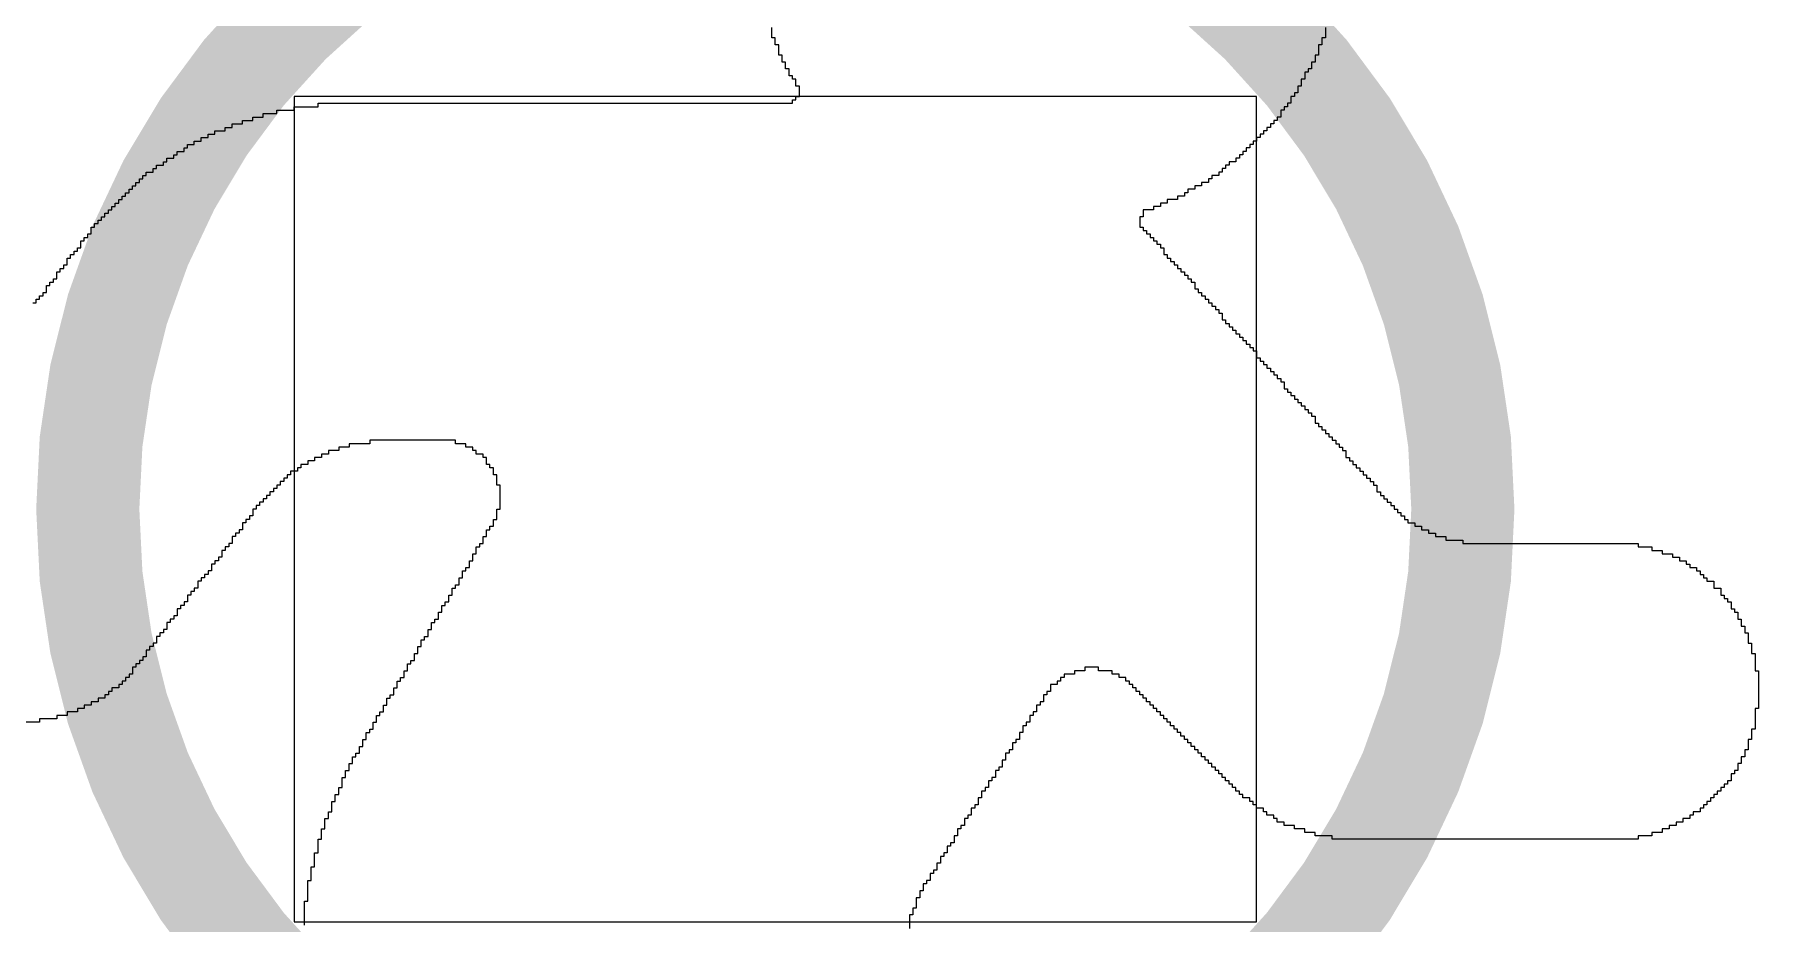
# Model space of a CAD drawing. Header units: millimetres. Extents: x -0.2 to 11.1, y -5.4 to 4.7.
# Drawn here: x 2.9733 to 3.072, y 0.8582 to 0.9091 of the extents above; entities that cross this region are included whole.
import ezdxf

# ---------------------------------------------------------------- set-up
doc = ezdxf.new("R2010")
doc.units = ezdxf.units.MM
doc.header["$MEASUREMENT"] = 0
for name, color, linetype in [('BottomOverlay', 54, 'Continuous'), ('BottomSolder', 6, 'Continuous'), ('TopOverlay', 2, 'Continuous')]:
    doc.layers.add(name, color=color, linetype=linetype)

msp = doc.modelspace()

# ---------------------------------------------------------------- linework, layer by layer
at = {"layer": 'BottomOverlay'}
for points, const_width in [([(3.055118, 0.88189, 1), (2.976378, 0.88189, 1)], 0.005906), ([(2.974902, 0.88189, 1), (2.977854, 0.88189, 1)], 0.002953), ([(3.053642, 0.88189, 1), (3.056595, 0.88189, 1)], 0.002953)]:
    msp.add_lwpolyline(points, format="xyb", close=True, dxfattribs=dict(at, const_width=const_width))
at = {"layer": 'BottomSolder'}
for p, q in [((3.043307, 0.905512), (2.988189, 0.905512)), ((2.988189, 0.905512), (2.988189, 0.858268)), ((3.043307, 0.858268), (3.043307, 0.905512)), ((2.988189, 0.858268), (3.043307, 0.858268))]:
    msp.add_line(p, q, dxfattribs=at)
at = {"layer": 'TopOverlay'}
for p, q in [((3.015551, 0.908858), (3.015551, 0.909449)), ((3.047244, 0.909449), (3.047244, 0.908858)), ((3.015748, 0.908858), (3.015551, 0.908858)), ((3.015748, 0.908465), (3.015748, 0.908858)), ((3.015945, 0.908465), (3.015748, 0.908465)), ((3.015945, 0.907874), (3.015945, 0.908465)), ((3.047047, 0.908465), (3.04685, 0.908465)), ((3.04685, 0.908465), (3.04685, 0.907874)), ((3.047244, 0.908858), (3.047047, 0.908858)), ((3.047047, 0.908858), (3.047047, 0.908465)), ((3.016142, 0.907874), (3.015945, 0.907874)), ((3.016142, 0.90748), (3.016142, 0.907874)), ((3.016339, 0.90748), (3.016142, 0.90748)), ((3.016339, 0.907087), (3.016339, 0.90748)), ((3.046654, 0.90748), (3.046457, 0.90748)), ((3.046457, 0.90748), (3.046457, 0.907087)), ((3.04685, 0.907874), (3.046654, 0.907874)), ((3.046654, 0.907874), (3.046654, 0.90748)), ((3.016535, 0.907087), (3.016339, 0.907087)), ((3.016535, 0.906693), (3.016535, 0.907087)), ((3.016732, 0.906693), (3.016535, 0.906693)), ((3.016732, 0.906496), (3.016732, 0.906693)), ((3.016929, 0.906496), (3.016732, 0.906496)), ((3.016929, 0.906102), (3.016929, 0.906496)), ((3.046063, 0.906496), (3.045866, 0.906496)), ((3.045866, 0.906496), (3.045866, 0.906102)), ((3.04626, 0.90689), (3.046063, 0.90689)), ((3.046063, 0.90689), (3.046063, 0.906496)), ((3.046457, 0.907087), (3.04626, 0.907087)), ((3.04626, 0.907087), (3.04626, 0.90689)), ((3.016732, 0.905118), (3.016732, 0.905315)), ((3.016732, 0.905315), (3.016929, 0.905315)), ((3.017126, 0.906102), (3.016929, 0.906102)), ((3.016929, 0.905315), (3.016929, 0.905512)), ((3.016929, 0.905512), (3.017126, 0.905512)), ((3.017126, 0.905512), (3.017126, 0.906102)), ((3.045472, 0.905512), (3.045276, 0.905512)), ((3.045276, 0.905512), (3.045276, 0.905118)), ((3.045669, 0.905709), (3.045472, 0.905709)), ((3.045472, 0.905709), (3.045472, 0.905512)), ((3.045866, 0.906102), (3.045669, 0.906102)), ((3.045669, 0.906102), (3.045669, 0.905709)), ((2.985827, 0.904134), (2.985827, 0.904331)), ((2.985827, 0.904331), (2.986417, 0.904331)), ((2.986417, 0.904331), (2.986417, 0.904528)), ((2.986417, 0.904528), (2.987205, 0.904528)), ((2.987205, 0.904528), (2.987205, 0.904725)), ((2.987205, 0.904725), (2.988189, 0.904725)), ((2.988189, 0.904725), (2.988189, 0.904921)), ((2.988189, 0.904921), (2.989567, 0.904921)), ((2.989567, 0.904921), (2.989567, 0.905118)), ((2.989567, 0.905118), (3.016732, 0.905118)), ((3.044685, 0.904331), (3.044488, 0.904331)), ((3.044488, 0.904331), (3.044488, 0.904134)), ((3.044882, 0.904725), (3.044685, 0.904725)), ((3.044685, 0.904725), (3.044685, 0.904331)), ((3.045079, 0.904921), (3.044882, 0.904921)), ((3.044882, 0.904921), (3.044882, 0.904725)), ((3.045276, 0.905118), (3.045079, 0.905118)), ((3.045079, 0.905118), (3.045079, 0.904921)), ((2.983268, 0.90315), (2.983268, 0.903347)), ((2.983268, 0.903347), (2.983661, 0.903347)), ((2.983661, 0.903347), (2.983661, 0.903543)), ((2.983661, 0.903543), (2.984252, 0.903543)), ((2.984252, 0.903543), (2.984252, 0.90374)), ((2.984252, 0.90374), (2.984646, 0.90374)), ((2.984646, 0.90374), (2.984646, 0.903937)), ((2.984646, 0.903937), (2.985236, 0.903937)), ((2.985236, 0.903937), (2.985236, 0.904134)), ((2.985236, 0.904134), (2.985827, 0.904134)), ((3.043701, 0.903347), (3.043504, 0.903347)), ((3.043504, 0.903347), (3.043504, 0.90315)), ((3.043898, 0.903543), (3.043701, 0.903543)), ((3.043701, 0.903543), (3.043701, 0.903347)), ((3.044094, 0.90374), (3.043898, 0.90374)), ((3.043898, 0.90374), (3.043898, 0.903543)), ((3.044291, 0.903937), (3.044094, 0.903937)), ((3.044094, 0.903937), (3.044094, 0.90374)), ((3.044488, 0.904134), (3.044291, 0.904134)), ((3.044291, 0.904134), (3.044291, 0.903937)), ((2.981496, 0.902165), (2.981496, 0.902362)), ((2.981496, 0.902362), (2.98189, 0.902362)), ((2.98189, 0.902362), (2.98189, 0.902559)), ((2.98189, 0.902559), (2.982087, 0.902559)), ((2.982087, 0.902559), (2.982087, 0.902756)), ((2.982087, 0.902756), (2.98248, 0.902756)), ((2.98248, 0.902756), (2.98248, 0.902953)), ((2.98248, 0.902953), (2.982874, 0.902953)), ((2.982874, 0.902953), (2.982874, 0.90315)), ((2.982874, 0.90315), (2.983268, 0.90315)), ((3.042717, 0.902362), (3.04252, 0.902362)), ((3.04252, 0.902362), (3.04252, 0.902165)), ((3.042913, 0.902559), (3.042717, 0.902559)), ((3.042717, 0.902559), (3.042717, 0.902362)), ((3.04311, 0.902756), (3.042913, 0.902756)), ((3.042913, 0.902756), (3.042913, 0.902559)), ((3.043307, 0.902953), (3.04311, 0.902953)), ((3.04311, 0.902953), (3.04311, 0.902756)), ((3.043504, 0.90315), (3.043307, 0.90315)), ((3.043307, 0.90315), (3.043307, 0.902953)), ((2.980118, 0.901181), (2.980118, 0.901378)), ((2.980118, 0.901378), (2.980315, 0.901378)), ((2.980315, 0.901378), (2.980315, 0.901575)), ((2.980315, 0.901575), (2.980709, 0.901575)), ((2.980709, 0.901575), (2.980709, 0.901772)), ((2.980709, 0.901772), (2.980905, 0.901772)), ((2.980905, 0.901772), (2.980905, 0.901969)), ((2.980905, 0.901969), (2.981299, 0.901969)), ((2.981299, 0.901969), (2.981299, 0.902165)), ((2.981299, 0.902165), (2.981496, 0.902165)), ((3.041535, 0.901378), (3.041339, 0.901378)), ((3.041339, 0.901378), (3.041339, 0.901181)), ((3.041732, 0.901575), (3.041535, 0.901575)), ((3.041535, 0.901575), (3.041535, 0.901378)), ((3.042126, 0.901772), (3.041732, 0.901772)), ((3.041732, 0.901772), (3.041732, 0.901575)), ((3.042323, 0.901969), (3.042126, 0.901969)), ((3.042126, 0.901969), (3.042126, 0.901772)), ((3.04252, 0.902165), (3.042323, 0.902165)), ((3.042323, 0.902165), (3.042323, 0.901969)), ((2.978937, 0.900197), (2.978937, 0.900394)), ((2.978937, 0.900394), (2.979134, 0.900394)), ((2.979134, 0.900394), (2.979134, 0.900591)), ((2.979134, 0.900591), (2.979331, 0.900591)), ((2.979331, 0.900591), (2.979331, 0.900787)), ((2.979331, 0.900787), (2.979528, 0.900787)), ((2.979528, 0.900787), (2.979528, 0.900984)), ((2.979528, 0.900984), (2.979724, 0.900984)), ((2.979724, 0.900984), (2.979724, 0.901181)), ((2.979724, 0.901181), (2.980118, 0.901181)), ((3.040157, 0.900394), (3.039764, 0.900394)), ((3.039764, 0.900394), (3.039764, 0.900197)), ((3.040551, 0.900591), (3.040157, 0.900591)), ((3.040157, 0.900591), (3.040157, 0.900394)), ((3.040748, 0.900787), (3.040551, 0.900787)), ((3.040551, 0.900787), (3.040551, 0.900591)), ((3.041142, 0.900984), (3.040748, 0.900984)), ((3.040748, 0.900984), (3.040748, 0.900787)), ((3.041339, 0.901181), (3.041142, 0.901181)), ((3.041142, 0.901181), (3.041142, 0.900984)), ((2.977953, 0.899213), (2.977953, 0.899409)), ((2.977953, 0.899409), (2.97815, 0.899409)), ((2.97815, 0.899409), (2.97815, 0.899606)), ((2.97815, 0.899606), (2.978346, 0.899606)), ((2.978346, 0.899606), (2.978346, 0.899803)), ((2.978346, 0.899803), (2.978543, 0.899803)), ((2.978543, 0.899803), (2.978543, 0.9)), ((2.978543, 0.9), (2.97874, 0.9)), ((2.97874, 0.9), (2.97874, 0.900197)), ((2.97874, 0.900197), (2.978937, 0.900197)), ((3.038189, 0.899409), (3.037795, 0.899409)), ((3.037795, 0.899409), (3.037795, 0.899213)), ((3.038779, 0.899606), (3.038189, 0.899606)), ((3.038189, 0.899606), (3.038189, 0.899409)), ((3.039173, 0.899803), (3.038779, 0.899803)), ((3.038779, 0.899803), (3.038779, 0.899606)), ((3.03937, 0.9), (3.039173, 0.9)), ((3.039173, 0.9), (3.039173, 0.899803)), ((3.039764, 0.900197), (3.03937, 0.900197)), ((3.03937, 0.900197), (3.03937, 0.9)), ((2.976968, 0.898228), (2.976968, 0.898425)), ((2.976968, 0.898425), (2.977165, 0.898425)), ((2.977165, 0.898425), (2.977165, 0.898622)), ((2.977165, 0.898622), (2.977362, 0.898622)), ((2.977362, 0.898622), (2.977362, 0.898819)), ((2.977362, 0.898819), (2.977559, 0.898819)), ((2.977559, 0.898819), (2.977559, 0.899016)), ((2.977559, 0.899016), (2.977756, 0.899016)), ((2.977756, 0.899016), (2.977756, 0.899213)), ((2.977756, 0.899213), (2.977953, 0.899213)), ((3.036811, 0.898622), (3.036614, 0.898622)), ((3.036614, 0.898622), (3.036614, 0.898032)), ((3.037402, 0.899016), (3.036811, 0.899016)), ((3.036811, 0.899016), (3.036811, 0.898622)), ((3.037795, 0.899213), (3.037402, 0.899213)), ((3.037402, 0.899213), (3.037402, 0.899016)), ((2.976181, 0.897244), (2.976181, 0.897441)), ((2.976181, 0.897441), (2.976378, 0.897441)), ((2.976378, 0.897441), (2.976378, 0.897638)), ((2.976378, 0.897638), (2.976575, 0.897638)), ((2.976575, 0.897638), (2.976575, 0.898032)), ((2.976575, 0.898032), (2.976772, 0.898032)), ((2.976772, 0.898032), (2.976772, 0.898228)), ((2.976772, 0.898228), (2.976968, 0.898228)), ((3.036614, 0.898032), (3.036811, 0.898032)), ((3.036811, 0.898032), (3.036811, 0.897835)), ((3.036811, 0.897835), (3.037008, 0.897835)), ((3.037008, 0.897835), (3.037008, 0.897638)), ((3.037008, 0.897638), (3.037205, 0.897638)), ((3.037205, 0.897638), (3.037205, 0.897441)), ((3.037205, 0.897441), (3.037402, 0.897441)), ((3.037402, 0.897441), (3.037402, 0.897244)), ((2.975394, 0.89626), (2.975394, 0.896457)), ((2.975394, 0.896457), (2.975591, 0.896457)), ((2.975591, 0.896457), (2.975591, 0.896654)), ((2.975591, 0.896654), (2.975787, 0.896654)), ((2.975787, 0.896654), (2.975787, 0.89685)), ((2.975787, 0.89685), (2.975984, 0.89685)), ((2.975984, 0.89685), (2.975984, 0.897244)), ((2.975984, 0.897244), (2.976181, 0.897244)), ((3.037402, 0.897244), (3.037598, 0.897244)), ((3.037598, 0.897244), (3.037598, 0.897047)), ((3.037598, 0.897047), (3.037795, 0.897047)), ((3.037795, 0.897047), (3.037795, 0.89685)), ((3.037795, 0.89685), (3.037992, 0.89685)), ((3.037992, 0.89685), (3.037992, 0.896457)), ((3.037992, 0.896457), (3.038189, 0.896457)), ((3.038189, 0.896457), (3.038189, 0.89626)), ((2.974606, 0.895079), (2.974606, 0.895473)), ((2.974606, 0.895473), (2.974803, 0.895473)), ((2.974803, 0.895473), (2.974803, 0.895669)), ((2.974803, 0.895669), (2.975, 0.895669)), ((2.975, 0.895669), (2.975, 0.895866)), ((2.975, 0.895866), (2.975197, 0.895866)), ((2.975197, 0.895866), (2.975197, 0.89626)), ((2.975197, 0.89626), (2.975394, 0.89626)), ((3.038189, 0.89626), (3.038386, 0.89626)), ((3.038386, 0.89626), (3.038386, 0.896063)), ((3.038386, 0.896063), (3.038583, 0.896063)), ((3.038583, 0.896063), (3.038583, 0.895866)), ((3.038583, 0.895866), (3.038779, 0.895866)), ((3.038779, 0.895866), (3.038779, 0.895669)), ((3.038779, 0.895669), (3.038976, 0.895669)), ((3.038976, 0.895669), (3.038976, 0.895473)), ((3.038976, 0.895473), (3.039173, 0.895473)), ((3.039173, 0.895473), (3.039173, 0.895276)), ((2.974016, 0.894291), (2.974016, 0.894685)), ((2.974016, 0.894685), (2.974213, 0.894685)), ((2.974213, 0.894685), (2.974213, 0.894882)), ((2.974213, 0.894882), (2.97441, 0.894882)), ((2.97441, 0.894882), (2.97441, 0.895079)), ((2.97441, 0.895079), (2.974606, 0.895079)), ((3.039173, 0.895276), (3.03937, 0.895276)), ((3.03937, 0.895276), (3.03937, 0.895079)), ((3.03937, 0.895079), (3.039567, 0.895079)), ((3.039567, 0.895079), (3.039567, 0.894882)), ((3.039567, 0.894882), (3.039764, 0.894882)), ((3.039764, 0.894882), (3.039764, 0.894488)), ((3.039764, 0.894488), (3.039961, 0.894488)), ((3.039961, 0.894488), (3.039961, 0.894291)), ((2.973228, 0.893701), (2.973425, 0.893701)), ((2.973425, 0.893701), (2.973425, 0.893898)), ((2.973425, 0.893898), (2.973622, 0.893898)), ((2.973622, 0.893898), (2.973622, 0.894095)), ((2.973622, 0.894095), (2.973819, 0.894095)), ((2.973819, 0.894095), (2.973819, 0.894291)), ((2.973819, 0.894291), (2.974016, 0.894291)), ((3.039961, 0.894291), (3.040157, 0.894291)), ((3.040157, 0.894291), (3.040157, 0.894095)), ((3.040157, 0.894095), (3.040354, 0.894095)), ((3.040354, 0.894095), (3.040354, 0.893898)), ((3.040354, 0.893898), (3.040551, 0.893898)), ((3.040551, 0.893898), (3.040551, 0.893701)), ((3.040551, 0.893701), (3.040748, 0.893701)), ((3.040748, 0.893701), (3.040748, 0.893504)), ((3.040748, 0.893504), (3.040945, 0.893504)), ((3.040945, 0.893504), (3.040945, 0.893307)), ((3.040945, 0.893307), (3.041142, 0.893307)), ((3.041142, 0.893307), (3.041142, 0.89311)), ((3.041142, 0.89311), (3.041339, 0.89311)), ((3.041339, 0.89311), (3.041339, 0.892717)), ((3.041339, 0.892717), (3.041535, 0.892717)), ((3.041535, 0.892717), (3.041535, 0.89252)), ((3.041535, 0.89252), (3.041732, 0.89252)), ((3.041732, 0.89252), (3.041732, 0.892323)), ((3.041732, 0.892323), (3.041929, 0.892323)), ((3.041929, 0.892323), (3.041929, 0.892126)), ((3.041929, 0.892126), (3.042126, 0.892126)), ((3.042126, 0.892126), (3.042126, 0.891929)), ((3.042126, 0.891929), (3.042323, 0.891929)), ((3.042323, 0.891929), (3.042323, 0.891732)), ((3.042323, 0.891732), (3.04252, 0.891732)), ((3.04252, 0.891732), (3.04252, 0.891536)), ((3.04252, 0.891536), (3.042717, 0.891536)), ((3.042717, 0.891536), (3.042717, 0.891339)), ((3.042717, 0.891339), (3.042913, 0.891339)), ((3.042913, 0.891339), (3.042913, 0.891142)), ((3.042913, 0.891142), (3.04311, 0.891142)), ((3.04311, 0.891142), (3.04311, 0.890945)), ((3.04311, 0.890945), (3.043307, 0.890945)), ((3.043307, 0.890945), (3.043307, 0.890551)), ((3.043307, 0.890551), (3.043504, 0.890551)), ((3.043504, 0.890551), (3.043504, 0.890354)), ((3.043504, 0.890354), (3.043701, 0.890354)), ((3.043701, 0.890354), (3.043701, 0.890158)), ((3.043701, 0.890158), (3.043898, 0.890158)), ((3.043898, 0.890158), (3.043898, 0.889961)), ((3.043898, 0.889961), (3.044094, 0.889961)), ((3.044094, 0.889961), (3.044094, 0.889764)), ((3.044094, 0.889764), (3.044291, 0.889764)), ((3.044291, 0.889764), (3.044291, 0.889567)), ((3.044291, 0.889567), (3.044488, 0.889567)), ((3.044488, 0.889567), (3.044488, 0.88937)), ((3.044488, 0.88937), (3.044685, 0.88937)), ((3.044685, 0.88937), (3.044685, 0.889173)), ((3.044685, 0.889173), (3.044882, 0.889173)), ((3.044882, 0.889173), (3.044882, 0.88878)), ((3.044882, 0.88878), (3.045079, 0.88878)), ((3.045079, 0.88878), (3.045079, 0.888583)), ((3.045079, 0.888583), (3.045276, 0.888583)), ((3.045276, 0.888583), (3.045276, 0.888386)), ((3.045276, 0.888386), (3.045472, 0.888386)), ((3.045472, 0.888386), (3.045472, 0.888189)), ((3.045472, 0.888189), (3.045669, 0.888189)), ((3.045669, 0.888189), (3.045669, 0.887992)), ((3.045669, 0.887992), (3.045866, 0.887992)), ((3.045866, 0.887992), (3.045866, 0.887795)), ((3.045866, 0.887795), (3.046063, 0.887795)), ((3.046063, 0.887795), (3.046063, 0.887598)), ((3.046063, 0.887598), (3.04626, 0.887598)), ((3.04626, 0.887598), (3.04626, 0.887402)), ((3.04626, 0.887402), (3.046457, 0.887402)), ((3.046457, 0.887402), (3.046457, 0.887205)), ((3.046457, 0.887205), (3.046654, 0.887205)), ((3.046654, 0.887205), (3.046654, 0.886811)), ((3.046654, 0.886811), (3.04685, 0.886811)), ((3.04685, 0.886811), (3.04685, 0.886614)), ((3.04685, 0.886614), (3.047047, 0.886614)), ((3.047047, 0.886614), (3.047047, 0.886417)), ((2.99252, 0.88563), (2.991339, 0.88563)), ((2.991339, 0.88563), (2.991339, 0.885433)), ((2.997441, 0.885827), (2.99252, 0.885827)), ((2.99252, 0.885827), (2.99252, 0.88563)), ((2.997441, 0.88563), (2.997441, 0.885827)), ((2.998032, 0.88563), (2.997441, 0.88563)), ((2.998032, 0.885433), (2.998032, 0.88563)), ((3.047047, 0.886417), (3.047244, 0.886417)), ((3.047244, 0.886417), (3.047244, 0.88622)), ((3.047244, 0.88622), (3.047441, 0.88622)), ((3.047441, 0.88622), (3.047441, 0.886024)), ((3.047441, 0.886024), (3.047638, 0.886024)), ((3.047638, 0.886024), (3.047638, 0.885827)), ((3.047638, 0.885827), (3.047835, 0.885827)), ((3.047835, 0.885827), (3.047835, 0.88563)), ((3.047835, 0.88563), (3.048032, 0.88563)), ((3.048032, 0.88563), (3.048032, 0.885433)), ((2.98937, 0.884646), (2.988976, 0.884646)), ((2.988976, 0.884646), (2.988976, 0.884449)), ((2.989764, 0.884843), (2.98937, 0.884843)), ((2.98937, 0.884843), (2.98937, 0.884646)), ((2.990158, 0.885039), (2.989764, 0.885039)), ((2.989764, 0.885039), (2.989764, 0.884843)), ((2.990748, 0.885236), (2.990158, 0.885236)), ((2.990158, 0.885236), (2.990158, 0.885039)), ((2.991339, 0.885433), (2.990748, 0.885433)), ((2.990748, 0.885433), (2.990748, 0.885236)), ((2.998425, 0.885433), (2.998032, 0.885433)), ((2.998425, 0.885236), (2.998425, 0.885433)), ((2.998622, 0.885236), (2.998425, 0.885236)), ((2.998622, 0.885039), (2.998622, 0.885236)), ((2.999016, 0.885039), (2.998622, 0.885039)), ((2.999016, 0.884843), (2.999016, 0.885039)), ((2.999213, 0.884843), (2.999016, 0.884843)), ((2.999213, 0.884449), (2.999213, 0.884843)), ((3.048032, 0.885433), (3.048228, 0.885433)), ((3.048228, 0.885433), (3.048228, 0.885236)), ((3.048228, 0.885236), (3.048425, 0.885236)), ((3.048425, 0.885236), (3.048425, 0.884843)), ((3.048425, 0.884843), (3.048622, 0.884843)), ((3.048622, 0.884843), (3.048622, 0.884646)), ((3.048622, 0.884646), (3.048819, 0.884646)), ((3.048819, 0.884646), (3.048819, 0.884449)), ((2.987795, 0.883661), (2.987598, 0.883661)), ((2.987598, 0.883661), (2.987598, 0.883465)), ((2.987992, 0.883858), (2.987795, 0.883858)), ((2.987795, 0.883858), (2.987795, 0.883661)), ((2.988386, 0.884055), (2.987992, 0.884055)), ((2.987992, 0.884055), (2.987992, 0.883858)), ((2.988583, 0.884252), (2.988386, 0.884252)), ((2.988386, 0.884252), (2.988386, 0.884055)), ((2.988976, 0.884449), (2.988583, 0.884449)), ((2.988583, 0.884449), (2.988583, 0.884252)), ((2.99941, 0.884449), (2.999213, 0.884449)), ((2.99941, 0.884252), (2.99941, 0.884449)), ((2.999606, 0.884252), (2.99941, 0.884252)), ((2.999606, 0.883858), (2.999606, 0.884252)), ((2.999803, 0.883858), (2.999606, 0.883858)), ((2.999803, 0.883268), (2.999803, 0.883858)), ((3.048819, 0.884449), (3.049016, 0.884449)), ((3.049016, 0.884449), (3.049016, 0.884252)), ((3.049016, 0.884252), (3.049213, 0.884252)), ((3.049213, 0.884252), (3.049213, 0.884055)), ((3.049213, 0.884055), (3.049409, 0.884055)), ((3.049409, 0.884055), (3.049409, 0.883858)), ((3.049409, 0.883858), (3.049606, 0.883858)), ((3.049606, 0.883858), (3.049606, 0.883661)), ((3.049606, 0.883661), (3.049803, 0.883661)), ((3.049803, 0.883661), (3.049803, 0.883465)), ((2.986811, 0.882677), (2.986614, 0.882677)), ((2.986614, 0.882677), (2.986614, 0.88248)), ((2.987008, 0.882874), (2.986811, 0.882874)), ((2.986811, 0.882874), (2.986811, 0.882677)), ((2.987205, 0.883071), (2.987008, 0.883071)), ((2.987008, 0.883071), (2.987008, 0.882874)), ((2.987402, 0.883268), (2.987205, 0.883268)), ((2.987205, 0.883268), (2.987205, 0.883071)), ((2.987598, 0.883465), (2.987402, 0.883465)), ((2.987402, 0.883465), (2.987402, 0.883268)), ((3, 0.883268), (2.999803, 0.883268)), ((3, 0.88189), (3, 0.883268)), ((3.049803, 0.883465), (3.05, 0.883465)), ((3.05, 0.883465), (3.05, 0.883268)), ((3.05, 0.883268), (3.050197, 0.883268)), ((3.050197, 0.883268), (3.050197, 0.882874)), ((3.050197, 0.882874), (3.050394, 0.882874)), ((3.050394, 0.882874), (3.050394, 0.882677)), ((3.050394, 0.882677), (3.050591, 0.882677)), ((3.050591, 0.882677), (3.050591, 0.88248)), ((2.986024, 0.88189), (2.985827, 0.88189)), ((2.985827, 0.88189), (2.985827, 0.881496)), ((2.98622, 0.882087), (2.986024, 0.882087)), ((2.986024, 0.882087), (2.986024, 0.88189)), ((2.986417, 0.882283), (2.98622, 0.882283)), ((2.98622, 0.882283), (2.98622, 0.882087)), ((2.986614, 0.88248), (2.986417, 0.88248)), ((2.986417, 0.88248), (2.986417, 0.882283)), ((2.999803, 0.881299), (2.999803, 0.88189)), ((2.999803, 0.88189), (3, 0.88189)), ((3.050591, 0.88248), (3.050787, 0.88248)), ((3.050787, 0.88248), (3.050787, 0.882283)), ((3.050787, 0.882283), (3.050984, 0.882283)), ((3.050984, 0.882283), (3.050984, 0.882087)), ((3.050984, 0.882087), (3.051181, 0.882087)), ((3.051181, 0.882087), (3.051181, 0.88189)), ((3.051181, 0.88189), (3.051378, 0.88189)), ((3.051378, 0.88189), (3.051378, 0.881693)), ((3.051378, 0.881693), (3.051575, 0.881693)), ((3.051575, 0.881693), (3.051575, 0.881496)), ((2.985236, 0.880709), (2.985039, 0.880709)), ((2.985039, 0.880709), (2.985039, 0.880512)), ((2.985433, 0.881102), (2.985236, 0.881102)), ((2.985236, 0.881102), (2.985236, 0.880709)), ((2.98563, 0.881299), (2.985433, 0.881299)), ((2.985433, 0.881299), (2.985433, 0.881102)), ((2.985827, 0.881496), (2.98563, 0.881496)), ((2.98563, 0.881496), (2.98563, 0.881299)), ((2.999213, 0.880315), (2.999213, 0.880709)), ((2.999213, 0.880709), (2.99941, 0.880709)), ((2.99941, 0.880709), (2.99941, 0.880906)), ((2.99941, 0.880906), (2.999606, 0.880906)), ((2.999606, 0.880906), (2.999606, 0.881299)), ((2.999606, 0.881299), (2.999803, 0.881299)), ((3.051575, 0.881496), (3.051772, 0.881496)), ((3.051772, 0.881496), (3.051772, 0.881299)), ((3.051772, 0.881299), (3.051969, 0.881299)), ((3.051969, 0.881299), (3.051969, 0.881102)), ((3.051969, 0.881102), (3.052362, 0.881102)), ((3.052362, 0.881102), (3.052362, 0.880906)), ((3.052362, 0.880906), (3.052756, 0.880906)), ((3.052756, 0.880906), (3.052756, 0.880709)), ((3.052756, 0.880709), (3.05315, 0.880709)), ((3.05315, 0.880709), (3.05315, 0.880512)), ((2.984449, 0.879725), (2.984252, 0.879725)), ((2.984252, 0.879725), (2.984252, 0.879528)), ((2.984646, 0.879921), (2.984449, 0.879921)), ((2.984449, 0.879921), (2.984449, 0.879725)), ((2.984843, 0.880315), (2.984646, 0.880315)), ((2.984646, 0.880315), (2.984646, 0.879921)), ((2.985039, 0.880512), (2.984843, 0.880512)), ((2.984843, 0.880512), (2.984843, 0.880315)), ((2.998622, 0.879331), (2.998622, 0.879725)), ((2.998622, 0.879725), (2.998819, 0.879725)), ((2.998819, 0.879725), (2.998819, 0.879921)), ((2.998819, 0.879921), (2.999016, 0.879921)), ((2.999016, 0.879921), (2.999016, 0.880315)), ((2.999016, 0.880315), (2.999213, 0.880315)), ((3.05315, 0.880512), (3.053543, 0.880512)), ((3.053543, 0.880512), (3.053543, 0.880315)), ((3.053543, 0.880315), (3.054134, 0.880315)), ((3.054134, 0.880315), (3.054134, 0.880118)), ((3.054134, 0.880118), (3.055118, 0.880118)), ((3.055118, 0.880118), (3.055118, 0.879921)), ((3.055118, 0.879921), (3.065158, 0.879921)), ((3.065158, 0.879921), (3.065158, 0.879725)), ((3.065158, 0.879725), (3.065945, 0.879725)), ((3.065945, 0.879725), (3.065945, 0.879528)), ((2.983661, 0.87874), (2.983465, 0.87874)), ((2.983465, 0.87874), (2.983465, 0.878347)), ((2.983858, 0.878937), (2.983661, 0.878937)), ((2.983661, 0.878937), (2.983661, 0.87874)), ((2.984055, 0.879134), (2.983858, 0.879134)), ((2.983858, 0.879134), (2.983858, 0.878937)), ((2.984252, 0.879528), (2.984055, 0.879528)), ((2.984055, 0.879528), (2.984055, 0.879134)), ((2.998228, 0.878543), (2.998228, 0.878937)), ((2.998228, 0.878937), (2.998425, 0.878937)), ((2.998425, 0.878937), (2.998425, 0.879331)), ((2.998425, 0.879331), (2.998622, 0.879331)), ((3.065945, 0.879528), (3.066535, 0.879528)), ((3.066535, 0.879528), (3.066535, 0.879331)), ((3.066535, 0.879331), (3.067126, 0.879331)), ((3.067126, 0.879331), (3.067126, 0.879134)), ((3.067126, 0.879134), (3.06752, 0.879134)), ((3.06752, 0.879134), (3.06752, 0.878937)), ((3.06752, 0.878937), (3.067913, 0.878937)), ((3.067913, 0.878937), (3.067913, 0.87874)), ((3.067913, 0.87874), (3.06811, 0.87874)), ((3.06811, 0.87874), (3.06811, 0.878543)), ((2.982874, 0.877756), (2.982677, 0.877756)), ((2.982677, 0.877756), (2.982677, 0.877362)), ((2.983071, 0.877953), (2.982874, 0.877953)), ((2.982874, 0.877953), (2.982874, 0.877756)), ((2.983268, 0.87815), (2.983071, 0.87815)), ((2.983071, 0.87815), (2.983071, 0.877953)), ((2.983465, 0.878347), (2.983268, 0.878347)), ((2.983268, 0.878347), (2.983268, 0.87815)), ((2.997638, 0.877559), (2.997638, 0.877953)), ((2.997638, 0.877953), (2.997835, 0.877953)), ((2.997835, 0.877953), (2.997835, 0.878347)), ((2.997835, 0.878347), (2.998032, 0.878347)), ((2.998032, 0.878347), (2.998032, 0.878543)), ((2.998032, 0.878543), (2.998228, 0.878543)), ((3.06811, 0.878543), (3.068504, 0.878543)), ((3.068504, 0.878543), (3.068504, 0.878347)), ((3.068504, 0.878347), (3.068701, 0.878347)), ((3.068701, 0.878347), (3.068701, 0.87815)), ((3.068701, 0.87815), (3.068898, 0.87815)), ((3.068898, 0.87815), (3.068898, 0.877953)), ((3.068898, 0.877953), (3.069094, 0.877953)), ((3.069094, 0.877953), (3.069094, 0.877756)), ((3.069094, 0.877756), (3.069488, 0.877756)), ((3.069488, 0.877756), (3.069488, 0.877362)), ((2.982283, 0.876969), (2.982087, 0.876969)), ((2.982087, 0.876969), (2.982087, 0.876575)), ((2.98248, 0.877165), (2.982283, 0.877165)), ((2.982283, 0.877165), (2.982283, 0.876969)), ((2.982677, 0.877362), (2.98248, 0.877362)), ((2.98248, 0.877362), (2.98248, 0.877165)), ((2.997047, 0.876575), (2.997047, 0.876969)), ((2.997047, 0.876969), (2.997244, 0.876969)), ((2.997244, 0.876969), (2.997244, 0.877362)), ((2.997244, 0.877362), (2.997441, 0.877362)), ((2.997441, 0.877362), (2.997441, 0.877559)), ((2.997441, 0.877559), (2.997638, 0.877559)), ((3.069488, 0.877362), (3.069882, 0.877362)), ((3.069882, 0.877362), (3.069882, 0.876969)), ((3.069882, 0.876969), (3.070079, 0.876969)), ((3.070079, 0.876969), (3.070079, 0.876772)), ((3.070079, 0.876772), (3.070276, 0.876772)), ((3.070276, 0.876772), (3.070276, 0.876575)), ((2.981496, 0.875788), (2.981299, 0.875788)), ((2.981299, 0.875788), (2.981299, 0.875591)), ((2.981693, 0.876181), (2.981496, 0.876181)), ((2.981496, 0.876181), (2.981496, 0.875788)), ((2.98189, 0.876378), (2.981693, 0.876378)), ((2.981693, 0.876378), (2.981693, 0.876181)), ((2.982087, 0.876575), (2.98189, 0.876575)), ((2.98189, 0.876575), (2.98189, 0.876378)), ((2.996457, 0.875591), (2.996457, 0.875984)), ((2.996457, 0.875984), (2.996654, 0.875984)), ((2.996654, 0.875984), (2.996654, 0.876378)), ((2.996654, 0.876378), (2.99685, 0.876378)), ((2.99685, 0.876378), (2.99685, 0.876575)), ((2.99685, 0.876575), (2.997047, 0.876575)), ((3.070276, 0.876575), (3.070473, 0.876575)), ((3.070473, 0.876575), (3.070473, 0.876181)), ((3.070473, 0.876181), (3.070669, 0.876181)), ((3.070669, 0.876181), (3.070669, 0.875984)), ((3.070669, 0.875984), (3.070866, 0.875984)), ((3.070866, 0.875984), (3.070866, 0.875591)), ((2.980709, 0.874803), (2.980512, 0.874803)), ((2.980512, 0.874803), (2.980512, 0.874606)), ((2.980905, 0.875), (2.980709, 0.875)), ((2.980709, 0.875), (2.980709, 0.874803)), ((2.981102, 0.875394), (2.980905, 0.875394)), ((2.980905, 0.875394), (2.980905, 0.875)), ((2.981299, 0.875591), (2.981102, 0.875591)), ((2.981102, 0.875591), (2.981102, 0.875394)), ((2.995866, 0.874606), (2.995866, 0.875)), ((2.995866, 0.875), (2.996063, 0.875)), ((2.996063, 0.875), (2.996063, 0.875394)), ((2.996063, 0.875394), (2.99626, 0.875394)), ((2.99626, 0.875394), (2.99626, 0.875591)), ((2.99626, 0.875591), (2.996457, 0.875591)), ((3.070866, 0.875591), (3.071063, 0.875591)), ((3.071063, 0.875591), (3.071063, 0.875197)), ((3.071063, 0.875197), (3.07126, 0.875197)), ((3.07126, 0.875197), (3.07126, 0.874803)), ((3.07126, 0.874803), (3.071457, 0.874803)), ((3.071457, 0.874803), (3.071457, 0.874213)), ((2.979921, 0.873819), (2.979724, 0.873819)), ((2.979724, 0.873819), (2.979724, 0.873425)), ((2.980118, 0.874016), (2.979921, 0.874016)), ((2.979921, 0.874016), (2.979921, 0.873819)), ((2.980315, 0.874213), (2.980118, 0.874213)), ((2.980118, 0.874213), (2.980118, 0.874016)), ((2.980512, 0.874606), (2.980315, 0.874606)), ((2.980315, 0.874606), (2.980315, 0.874213)), ((2.995276, 0.873622), (2.995276, 0.874016)), ((2.995276, 0.874016), (2.995472, 0.874016)), ((2.995472, 0.874016), (2.995472, 0.874409)), ((2.995472, 0.874409), (2.995669, 0.874409)), ((2.995669, 0.874409), (2.995669, 0.874606)), ((2.995669, 0.874606), (2.995866, 0.874606)), ((3.071457, 0.874213), (3.071654, 0.874213)), ((3.071654, 0.874213), (3.071654, 0.873622)), ((2.979134, 0.872835), (2.978937, 0.872835)), ((2.978937, 0.872835), (2.978937, 0.872441)), ((2.979331, 0.873032), (2.979134, 0.873032)), ((2.979134, 0.873032), (2.979134, 0.872835)), ((2.979528, 0.873228), (2.979331, 0.873228)), ((2.979331, 0.873228), (2.979331, 0.873032)), ((2.979724, 0.873425), (2.979528, 0.873425)), ((2.979528, 0.873425), (2.979528, 0.873228)), ((2.994685, 0.872638), (2.994685, 0.873032)), ((2.994685, 0.873032), (2.994882, 0.873032)), ((2.994882, 0.873032), (2.994882, 0.873228)), ((2.994882, 0.873228), (2.995079, 0.873228)), ((2.995079, 0.873228), (2.995079, 0.873622)), ((2.995079, 0.873622), (2.995276, 0.873622)), ((3.034252, 0.872835), (3.033465, 0.872835)), ((3.033465, 0.872835), (3.033465, 0.872638)), ((3.034252, 0.872638), (3.034252, 0.872835)), ((3.071654, 0.873622), (3.07185, 0.873622)), ((3.07185, 0.873622), (3.07185, 0.872638)), ((2.978346, 0.87185), (2.97815, 0.87185)), ((2.97815, 0.87185), (2.97815, 0.871654)), ((2.978543, 0.872047), (2.978346, 0.872047)), ((2.978346, 0.872047), (2.978346, 0.87185)), ((2.97874, 0.872244), (2.978543, 0.872244)), ((2.978543, 0.872244), (2.978543, 0.872047)), ((2.978937, 0.872441), (2.97874, 0.872441)), ((2.97874, 0.872441), (2.97874, 0.872244)), ((2.994095, 0.871654), (2.994095, 0.872047)), ((2.994095, 0.872047), (2.994291, 0.872047)), ((2.994291, 0.872047), (2.994291, 0.872244)), ((2.994291, 0.872244), (2.994488, 0.872244)), ((2.994488, 0.872244), (2.994488, 0.872638)), ((2.994488, 0.872638), (2.994685, 0.872638)), ((3.03189, 0.87185), (3.031496, 0.87185)), ((3.031496, 0.87185), (3.031496, 0.871457)), ((3.032087, 0.872047), (3.03189, 0.872047)), ((3.03189, 0.872047), (3.03189, 0.87185)), ((3.032284, 0.872244), (3.032087, 0.872244)), ((3.032087, 0.872244), (3.032087, 0.872047)), ((3.032874, 0.872441), (3.032284, 0.872441)), ((3.032284, 0.872441), (3.032284, 0.872244)), ((3.033465, 0.872638), (3.032874, 0.872638)), ((3.032874, 0.872638), (3.032874, 0.872441)), ((3.035039, 0.872638), (3.034252, 0.872638)), ((3.035039, 0.872441), (3.035039, 0.872638)), ((3.035433, 0.872441), (3.035039, 0.872441)), ((3.035433, 0.872244), (3.035433, 0.872441)), ((3.035827, 0.872244), (3.035433, 0.872244)), ((3.035827, 0.872047), (3.035827, 0.872244)), ((3.036024, 0.872047), (3.035827, 0.872047)), ((3.036024, 0.87185), (3.036024, 0.872047)), ((3.036221, 0.87185), (3.036024, 0.87185)), ((3.036221, 0.871654), (3.036221, 0.87185)), ((3.07185, 0.872638), (3.072047, 0.872638)), ((3.072047, 0.872638), (3.072047, 0.870472)), ((2.976968, 0.870866), (2.976575, 0.870866)), ((2.976575, 0.870866), (2.976575, 0.870669)), ((2.977362, 0.871063), (2.976968, 0.871063)), ((2.976968, 0.871063), (2.976968, 0.870866)), ((2.977559, 0.87126), (2.977362, 0.87126)), ((2.977362, 0.87126), (2.977362, 0.871063)), ((2.977756, 0.871457), (2.977559, 0.871457)), ((2.977559, 0.871457), (2.977559, 0.87126)), ((2.97815, 0.871654), (2.977756, 0.871654)), ((2.977756, 0.871654), (2.977756, 0.871457)), ((2.993504, 0.870669), (2.993504, 0.871063)), ((2.993504, 0.871063), (2.993701, 0.871063)), ((2.993701, 0.871063), (2.993701, 0.87126)), ((2.993701, 0.87126), (2.993898, 0.87126)), ((2.993898, 0.87126), (2.993898, 0.871654)), ((2.993898, 0.871654), (2.994095, 0.871654)), ((3.031102, 0.870866), (3.030905, 0.870866)), ((3.030905, 0.870866), (3.030905, 0.870669)), ((3.031299, 0.87126), (3.031102, 0.87126)), ((3.031102, 0.87126), (3.031102, 0.870866)), ((3.031496, 0.871457), (3.031299, 0.871457)), ((3.031299, 0.871457), (3.031299, 0.87126)), ((3.036417, 0.871654), (3.036221, 0.871654)), ((3.036417, 0.871457), (3.036417, 0.871654)), ((3.036614, 0.871457), (3.036417, 0.871457)), ((3.036614, 0.87126), (3.036614, 0.871457)), ((3.036811, 0.87126), (3.036614, 0.87126)), ((3.036811, 0.871063), (3.036811, 0.87126)), ((3.037008, 0.871063), (3.036811, 0.871063)), ((3.037008, 0.870866), (3.037008, 0.871063)), ((3.037205, 0.870866), (3.037008, 0.870866)), ((3.037205, 0.870669), (3.037205, 0.870866)), ((2.974606, 0.869882), (2.973622, 0.869882)), ((2.973622, 0.869882), (2.973622, 0.869685)), ((2.975197, 0.870079), (2.974606, 0.870079)), ((2.974606, 0.870079), (2.974606, 0.869882)), ((2.975787, 0.870276), (2.975197, 0.870276)), ((2.975197, 0.870276), (2.975197, 0.870079)), ((2.976181, 0.870472), (2.975787, 0.870472)), ((2.975787, 0.870472), (2.975787, 0.870276)), ((2.976575, 0.870669), (2.976181, 0.870669)), ((2.976181, 0.870669), (2.976181, 0.870472)), ((2.992913, 0.869685), (2.992913, 0.870079)), ((2.992913, 0.870079), (2.99311, 0.870079)), ((2.99311, 0.870079), (2.99311, 0.870276)), ((2.99311, 0.870276), (2.993307, 0.870276)), ((2.993307, 0.870276), (2.993307, 0.870669)), ((2.993307, 0.870669), (2.993504, 0.870669)), ((3.030512, 0.870079), (3.030315, 0.870079)), ((3.030315, 0.870079), (3.030315, 0.869685)), ((3.030709, 0.870276), (3.030512, 0.870276)), ((3.030512, 0.870276), (3.030512, 0.870079)), ((3.030905, 0.870669), (3.030709, 0.870669)), ((3.030709, 0.870669), (3.030709, 0.870276)), ((3.037402, 0.870669), (3.037205, 0.870669)), ((3.037402, 0.870472), (3.037402, 0.870669)), ((3.037598, 0.870472), (3.037402, 0.870472)), ((3.037598, 0.870276), (3.037598, 0.870472)), ((3.037795, 0.870276), (3.037598, 0.870276)), ((3.037795, 0.870079), (3.037795, 0.870276)), ((3.037992, 0.870079), (3.037795, 0.870079)), ((3.037992, 0.869882), (3.037992, 0.870079)), ((3.038189, 0.869882), (3.037992, 0.869882)), ((3.038189, 0.869685), (3.038189, 0.869882)), ((3.072047, 0.870472), (3.07185, 0.870472)), ((3.07185, 0.870472), (3.07185, 0.869291)), ((2.973622, 0.869685), (2.971457, 0.869685)), ((2.992323, 0.868701), (2.992323, 0.869094)), ((2.992323, 0.869094), (2.99252, 0.869094)), ((2.99252, 0.869094), (2.99252, 0.869291)), ((2.99252, 0.869291), (2.992717, 0.869291)), ((2.992717, 0.869291), (2.992717, 0.869685)), ((2.992717, 0.869685), (2.992913, 0.869685)), ((3.029921, 0.869094), (3.029724, 0.869094)), ((3.029724, 0.869094), (3.029724, 0.868701)), ((3.030118, 0.869488), (3.029921, 0.869488)), ((3.029921, 0.869488), (3.029921, 0.869094)), ((3.030315, 0.869685), (3.030118, 0.869685)), ((3.030118, 0.869685), (3.030118, 0.869488)), ((3.038386, 0.869685), (3.038189, 0.869685)), ((3.038386, 0.869488), (3.038386, 0.869685)), ((3.038583, 0.869488), (3.038386, 0.869488)), ((3.038583, 0.869291), (3.038583, 0.869488)), ((3.038779, 0.869291), (3.038583, 0.869291)), ((3.038779, 0.869094), (3.038779, 0.869291)), ((3.038976, 0.869094), (3.038779, 0.869094)), ((3.038976, 0.868898), (3.038976, 0.869094)), ((3.039173, 0.868898), (3.038976, 0.868898)), ((3.039173, 0.868701), (3.039173, 0.868898)), ((3.07185, 0.869291), (3.071654, 0.869291)), ((3.071654, 0.869291), (3.071654, 0.868701)), ((2.991732, 0.867717), (2.991732, 0.867913)), ((2.991732, 0.867913), (2.991929, 0.867913)), ((2.991929, 0.867913), (2.991929, 0.868307)), ((2.991929, 0.868307), (2.992126, 0.868307)), ((2.992126, 0.868307), (2.992126, 0.868701)), ((2.992126, 0.868701), (2.992323, 0.868701)), ((3.029134, 0.867913), (3.028937, 0.867913)), ((3.028937, 0.867913), (3.028937, 0.86752)), ((3.029331, 0.86811), (3.029134, 0.86811)), ((3.029134, 0.86811), (3.029134, 0.867913)), ((3.029528, 0.868504), (3.029331, 0.868504)), ((3.029331, 0.868504), (3.029331, 0.86811)), ((3.029724, 0.868701), (3.029528, 0.868701)), ((3.029528, 0.868701), (3.029528, 0.868504)), ((3.03937, 0.868701), (3.039173, 0.868701)), ((3.03937, 0.868504), (3.03937, 0.868701)), ((3.039567, 0.868504), (3.03937, 0.868504)), ((3.039567, 0.868307), (3.039567, 0.868504)), ((3.039764, 0.868307), (3.039567, 0.868307)), ((3.039764, 0.86811), (3.039764, 0.868307)), ((3.039961, 0.86811), (3.039764, 0.86811)), ((3.039961, 0.867913), (3.039961, 0.86811)), ((3.040157, 0.867913), (3.039961, 0.867913)), ((3.040157, 0.867717), (3.040157, 0.867913)), ((3.071457, 0.86811), (3.07126, 0.86811)), ((3.07126, 0.86811), (3.07126, 0.867717)), ((3.071654, 0.868701), (3.071457, 0.868701)), ((3.071457, 0.868701), (3.071457, 0.86811)), ((2.991142, 0.866536), (2.991142, 0.866929)), ((2.991142, 0.866929), (2.991339, 0.866929)), ((2.991339, 0.866929), (2.991339, 0.867323)), ((2.991339, 0.867323), (2.991535, 0.867323)), ((2.991535, 0.867323), (2.991535, 0.867717)), ((2.991535, 0.867717), (2.991732, 0.867717)), ((3.028543, 0.866929), (3.028347, 0.866929)), ((3.028347, 0.866929), (3.028347, 0.866536)), ((3.02874, 0.867126), (3.028543, 0.867126)), ((3.028543, 0.867126), (3.028543, 0.866929)), ((3.028937, 0.86752), (3.02874, 0.86752)), ((3.02874, 0.86752), (3.02874, 0.867126)), ((3.040354, 0.867717), (3.040157, 0.867717)), ((3.040354, 0.86752), (3.040354, 0.867717)), ((3.040551, 0.86752), (3.040354, 0.86752)), ((3.040551, 0.867323), (3.040551, 0.86752)), ((3.040748, 0.867323), (3.040551, 0.867323)), ((3.040748, 0.867126), (3.040748, 0.867323)), ((3.040945, 0.867126), (3.040748, 0.867126)), ((3.040945, 0.866929), (3.040945, 0.867126)), ((3.041142, 0.866929), (3.040945, 0.866929)), ((3.041142, 0.866732), (3.041142, 0.866929)), ((3.070866, 0.866929), (3.070669, 0.866929)), ((3.070669, 0.866929), (3.070669, 0.866732)), ((3.071063, 0.867323), (3.070866, 0.867323)), ((3.070866, 0.867323), (3.070866, 0.866929)), ((3.07126, 0.867717), (3.071063, 0.867717)), ((3.071063, 0.867717), (3.071063, 0.867323)), ((2.990748, 0.865551), (2.990748, 0.865945)), ((2.990748, 0.865945), (2.990945, 0.865945)), ((2.990945, 0.865945), (2.990945, 0.866536)), ((2.990945, 0.866536), (2.991142, 0.866536)), ((3.027953, 0.865945), (3.027756, 0.865945)), ((3.027756, 0.865945), (3.027756, 0.865748)), ((3.02815, 0.866339), (3.027953, 0.866339)), ((3.027953, 0.866339), (3.027953, 0.865945)), ((3.028347, 0.866536), (3.02815, 0.866536)), ((3.02815, 0.866536), (3.02815, 0.866339)), ((3.041339, 0.866732), (3.041142, 0.866732)), ((3.041339, 0.866536), (3.041339, 0.866732)), ((3.041535, 0.866536), (3.041339, 0.866536)), ((3.041535, 0.866339), (3.041535, 0.866536)), ((3.041732, 0.866339), (3.041535, 0.866339)), ((3.041732, 0.866142), (3.041732, 0.866339)), ((3.041929, 0.866142), (3.041732, 0.866142)), ((3.041929, 0.865945), (3.041929, 0.866142)), ((3.042126, 0.865945), (3.041929, 0.865945)), ((3.042126, 0.865748), (3.042126, 0.865945)), ((3.070079, 0.865945), (3.069882, 0.865945)), ((3.069882, 0.865945), (3.069882, 0.865748)), ((3.070276, 0.866142), (3.070079, 0.866142)), ((3.070079, 0.866142), (3.070079, 0.865945)), ((3.070473, 0.866339), (3.070276, 0.866339)), ((3.070276, 0.866339), (3.070276, 0.866142)), ((3.070669, 0.866732), (3.070473, 0.866732)), ((3.070473, 0.866732), (3.070473, 0.866339)), ((2.990354, 0.864567), (2.990354, 0.865158)), ((2.990354, 0.865158), (2.990551, 0.865158)), ((2.990551, 0.865158), (2.990551, 0.865551)), ((2.990551, 0.865551), (2.990748, 0.865551)), ((3.027362, 0.864961), (3.027165, 0.864961)), ((3.027165, 0.864961), (3.027165, 0.864764)), ((3.027559, 0.865354), (3.027362, 0.865354)), ((3.027362, 0.865354), (3.027362, 0.864961)), ((3.027756, 0.865748), (3.027559, 0.865748)), ((3.027559, 0.865748), (3.027559, 0.865354)), ((3.042323, 0.865748), (3.042126, 0.865748)), ((3.042323, 0.865551), (3.042323, 0.865748)), ((3.04252, 0.865551), (3.042323, 0.865551)), ((3.04252, 0.865354), (3.04252, 0.865551)), ((3.042913, 0.865354), (3.04252, 0.865354)), ((3.042913, 0.865158), (3.042913, 0.865354)), ((3.04311, 0.865158), (3.042913, 0.865158)), ((3.04311, 0.864961), (3.04311, 0.865158)), ((3.043307, 0.864961), (3.04311, 0.864961)), ((3.043307, 0.864764), (3.043307, 0.864961)), ((3.069094, 0.864961), (3.068898, 0.864961)), ((3.068898, 0.864961), (3.068898, 0.864764)), ((3.069291, 0.865158), (3.069094, 0.865158)), ((3.069094, 0.865158), (3.069094, 0.864961)), ((3.069488, 0.865354), (3.069291, 0.865354)), ((3.069291, 0.865354), (3.069291, 0.865158)), ((3.069685, 0.865551), (3.069488, 0.865551)), ((3.069488, 0.865551), (3.069488, 0.865354)), ((3.069882, 0.865748), (3.069685, 0.865748)), ((3.069685, 0.865748), (3.069685, 0.865551)), ((2.989961, 0.863583), (2.989961, 0.864173)), ((2.989961, 0.864173), (2.990158, 0.864173)), ((2.990158, 0.864173), (2.990158, 0.864567)), ((2.990158, 0.864567), (2.990354, 0.864567)), ((3.026772, 0.864173), (3.026575, 0.864173)), ((3.026575, 0.864173), (3.026575, 0.86378)), ((3.026969, 0.86437), (3.026772, 0.86437)), ((3.026772, 0.86437), (3.026772, 0.864173)), ((3.027165, 0.864764), (3.026969, 0.864764)), ((3.026969, 0.864764), (3.026969, 0.86437)), ((3.043701, 0.864764), (3.043307, 0.864764)), ((3.043701, 0.864567), (3.043701, 0.864764)), ((3.043898, 0.864567), (3.043701, 0.864567)), ((3.043898, 0.86437), (3.043898, 0.864567)), ((3.044291, 0.86437), (3.043898, 0.86437)), ((3.044291, 0.864173), (3.044291, 0.86437)), ((3.044488, 0.864173), (3.044291, 0.864173)), ((3.044488, 0.863976), (3.044488, 0.864173)), ((3.044882, 0.863976), (3.044488, 0.863976)), ((3.044882, 0.86378), (3.044882, 0.863976)), ((3.067716, 0.863976), (3.067323, 0.863976)), ((3.067323, 0.863976), (3.067323, 0.86378)), ((3.06811, 0.864173), (3.067716, 0.864173)), ((3.067716, 0.864173), (3.067716, 0.863976)), ((3.068307, 0.86437), (3.06811, 0.86437)), ((3.06811, 0.86437), (3.06811, 0.864173)), ((3.068701, 0.864567), (3.068307, 0.864567)), ((3.068307, 0.864567), (3.068307, 0.86437)), ((3.068898, 0.864764), (3.068701, 0.864764)), ((3.068701, 0.864764), (3.068701, 0.864567)), ((2.989567, 0.862205), (2.989567, 0.862992)), ((2.989567, 0.862992), (2.989764, 0.862992)), ((2.989764, 0.862992), (2.989764, 0.863583)), ((2.989764, 0.863583), (2.989961, 0.863583)), ((3.026181, 0.863189), (3.025984, 0.863189)), ((3.025984, 0.863189), (3.025984, 0.862795)), ((3.026378, 0.863583), (3.026181, 0.863583)), ((3.026181, 0.863583), (3.026181, 0.863189)), ((3.026575, 0.86378), (3.026378, 0.86378)), ((3.026378, 0.86378), (3.026378, 0.863583)), ((3.045472, 0.86378), (3.044882, 0.86378)), ((3.045472, 0.863583), (3.045472, 0.86378)), ((3.046063, 0.863583), (3.045472, 0.863583)), ((3.046063, 0.863386), (3.046063, 0.863583)), ((3.046654, 0.863386), (3.046063, 0.863386)), ((3.046654, 0.863189), (3.046654, 0.863386)), ((3.047638, 0.863189), (3.046654, 0.863189)), ((3.047638, 0.862992), (3.047638, 0.863189)), ((3.065158, 0.862992), (3.047638, 0.862992)), ((3.065945, 0.863189), (3.065158, 0.863189)), ((3.065158, 0.863189), (3.065158, 0.862992)), ((3.066535, 0.863386), (3.065945, 0.863386)), ((3.065945, 0.863386), (3.065945, 0.863189)), ((3.066929, 0.863583), (3.066535, 0.863583)), ((3.066535, 0.863583), (3.066535, 0.863386)), ((3.067323, 0.86378), (3.066929, 0.86378)), ((3.066929, 0.86378), (3.066929, 0.863583)), ((2.98937, 0.861417), (2.98937, 0.862205)), ((2.98937, 0.862205), (2.989567, 0.862205)), ((3.025394, 0.862008), (3.025197, 0.862008)), ((3.025197, 0.862008), (3.025197, 0.861614)), ((3.025591, 0.862205), (3.025394, 0.862205)), ((3.025394, 0.862205), (3.025394, 0.862008)), ((3.025787, 0.862599), (3.025591, 0.862599)), ((3.025591, 0.862599), (3.025591, 0.862205)), ((3.025984, 0.862795), (3.025787, 0.862795)), ((3.025787, 0.862795), (3.025787, 0.862599)), ((2.989173, 0.86063), (2.989173, 0.861417)), ((2.989173, 0.861417), (2.98937, 0.861417)), ((3.024803, 0.861024), (3.024606, 0.861024)), ((3.024606, 0.861024), (3.024606, 0.86063)), ((3.025, 0.861221), (3.024803, 0.861221)), ((3.024803, 0.861221), (3.024803, 0.861024)), ((3.025197, 0.861614), (3.025, 0.861614)), ((3.025, 0.861614), (3.025, 0.861221)), ((2.988976, 0.859449), (2.988976, 0.86063)), ((2.988976, 0.86063), (2.989173, 0.86063)), ((3.024213, 0.860039), (3.024016, 0.860039)), ((3.024016, 0.860039), (3.024016, 0.859646)), ((3.024409, 0.860433), (3.024213, 0.860433)), ((3.024213, 0.860433), (3.024213, 0.860039)), ((3.024606, 0.86063), (3.024409, 0.86063)), ((3.024409, 0.86063), (3.024409, 0.860433)), ((2.98878, 0.858071), (2.98878, 0.859449)), ((2.98878, 0.859449), (2.988976, 0.859449)), ((3.023819, 0.859055), (3.023622, 0.859055)), ((3.023622, 0.859055), (3.023622, 0.858661)), ((3.024016, 0.859646), (3.023819, 0.859646)), ((3.023819, 0.859646), (3.023819, 0.859055)), ((3.023622, 0.858661), (3.023425, 0.858661)), ((3.023425, 0.858661), (3.023425, 0.857874))]:
    msp.add_line(p, q, dxfattribs=at)

doc.saveas('drawing.dxf')
